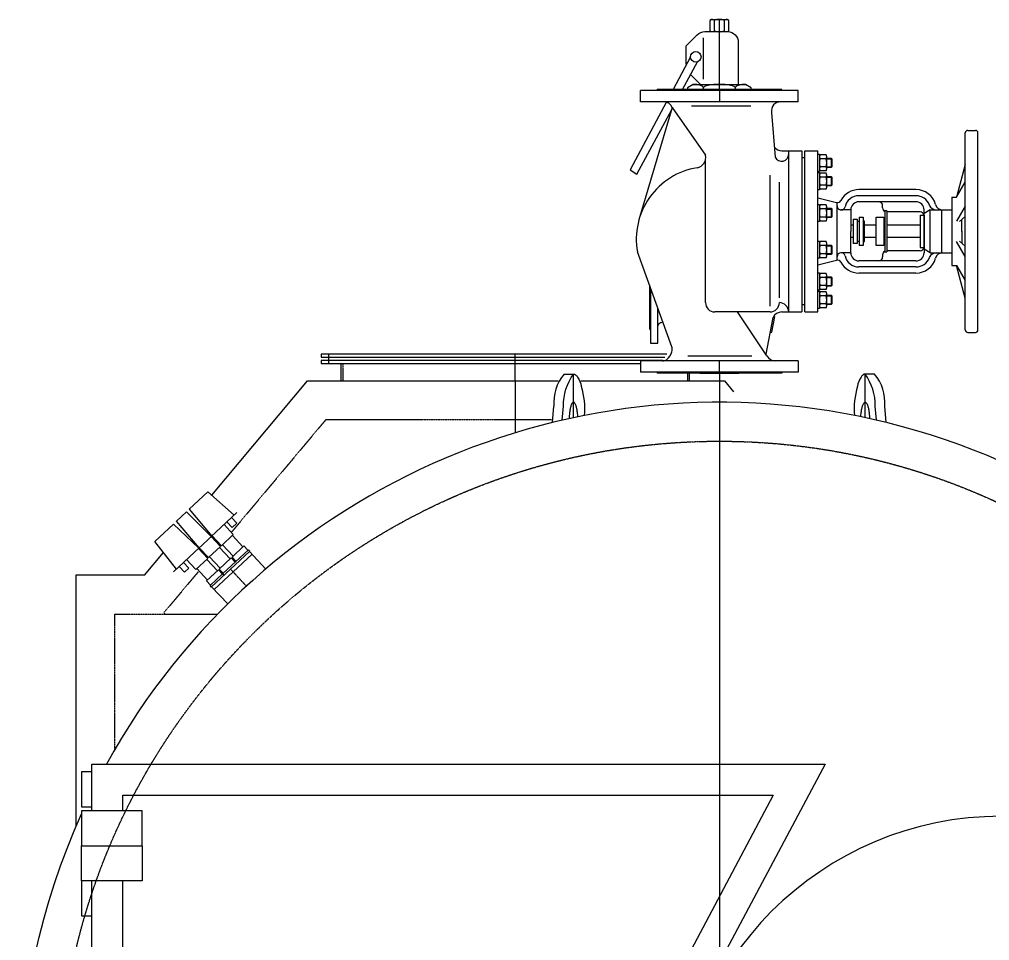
# Model space of a CAD drawing. Extents: x -1853 to 4591, y 0 to 4740.
# Drawn here: x -1800 to 695, y 2370 to 4740 of the extents above; entities that cross this region are included whole.
import ezdxf

# ---------------------------------------------------------------- set-up
doc = ezdxf.new("R2010")
doc.units = 0
doc.linetypes.add('GESTRICHELT2', pattern=[0.375, 0.25, -0.125])
doc.linetypes.add('MITTE', pattern=[2, 1.25, -0.25, 0.25, -0.25])
for name, color, linetype in [('LOOS_L0', 5, 'CONTINUOUS'), ('LOOS_L1', 7, 'GESTRICHELT2'), ('LOOS_L2', 7, 'MITTE')]:
    doc.layers.add(name, color=color, linetype=linetype)

# ---------------------------------------------------------------- blocks, each defined once
blk = doc.blocks.new('LOOS_ECO_351D1')
at = {"layer": 'LOOS_L0'}
for p, q in [((-1478.181015, 3309.999995), (-1654.999906, 3309.999995)), ((-1654.999906, 3309.999995), (-1654.999906, 2663.735985))]:
    blk.add_line(p, q, dxfattribs=at)
at = {"layer": 'LOOS_L1'}
for p, q in [((-1554.999906, 2862.705317), (-1554.999906, 3209.999995)), ((-1554.999906, 3209.999995), (-1290.662682, 3209.999995))]:
    blk.add_line(p, q, dxfattribs=at)
blk = doc.blocks.new('LOOS_ABGASII_601D1')
at = {"layer": 'LOOS_L0'}
for p, q in [((-135, 3879), (-1024, 3879)), ((-1024, 3879), (-1024, 3871)), ((-1024, 3871), (-140.3, 3871)), ((-1004, 3855), (-1004, 3879)), ((-145.5, 3863), (-1024, 3863)), ((-1024, 3863), (-1024, 3855)), ((-1024, 3855), (-202.8, 3855)), ((-973, 3855), (-973, 3810)), ((-77, 3810), (-77, 3830))]:
    blk.add_line(p, q, dxfattribs=at)
at = {"layer": 'LOOS_L1'}
for p, q in [((-968, 3855), (-968, 3810)), ((-82, 3830), (-82, 3810))]:
    blk.add_line(p, q, dxfattribs=at)
at = {"layer": 'LOOS_L2'}
blk.add_line((-525, 3810), (-525, 3879), dxfattribs=at)
blk = doc.blocks.new('LOOS_ECOHB_5F971')
at = {"layer": 'LOOS_L0'}
for p, q in [((-1305.3, 3516.2), (-1059, 3810)), ((-1059, 3810), (-414.9, 3810)), ((-356.2, 3810), (12.9, 3810)), ((12.9, 3810), (36.3, 3781.8)), ((-1478.2, 3310), (-1429.3, 3368.3))]:
    blk.add_line(p, q, dxfattribs=at)
at = {"layer": 'LOOS_L1'}
for p, q in [((-1012.3, 3710), (-1255, 3420.5)), ((-431.5, 3710), (-1012.3, 3710)), ((-1340.6, 3318.4), (-1428.8, 3213.2)), ((-1428.8, 3213.2), (-1425, 3210)), ((-1425, 3210), (-1290.7, 3210))]:
    blk.add_line(p, q, dxfattribs=at)
at = {"layer": 'LOOS_L2'}
blk.add_line((-525, 3810), (-525, 3679.4), dxfattribs=at)
blk = doc.blocks.new('LOOS_2SIV_4CEC1')
at = {"layer": 'LOOS_L0'}
for p, q in [((-20, 4740), (-24.4, 4737.5)), ((-20, 4740), (-6.7, 4740)), ((24.4, 4711.2), (24.4, 4737.5)), ((-85.1, 4672.1), (-56.7, 4700.8)), ((-24.4, 4711.2), (-20, 4708.8)), ((48.7, 4681.3), (48.7, 4572.8)), ((-48.7, 4572.8), (-73.9, 4598.2)), ((-67.2, 4572.8), (-81.7, 4564.3)), ((81.7, 4560), (81.7, 4564.3)), ((-229.5, 4352.9), (-211.8, 4342.5)), ((-180, 3944), (-177, 3941)), ((-158, 3907.5), (-158, 3949.3)), ((-177, 3907.5), (-158, 3907.5))]:
    blk.add_line(p, q, dxfattribs=at)
for points in [[(-158, 3949.3, -0.154575), (-155.8, 3956.5)], [(-155.8, 3956.5, -0.170511), (-149.9, 3960.8)]]:
    blk.add_lwpolyline(points, format="xyb", dxfattribs=at)
blk = doc.blocks.new('LOOS_SIV_3A121')
at = {"layer": 'LOOS_L0'}
for p, q in [((-20, 4740), (20, 4740)), ((-12.2, 4711.2), (-12.2, 4737.6)), ((12.2, 4737.6), (12.2, 4711.2)), ((-41.2, 4692.9), (-41.2, 4586.7)), ((-37.4, 4708.8), (21.5, 4708.8)), ((48.7, 4681.3), (48.7, 4572.8)), ((-74.2, 4643.9), (-119, 4560)), ((-94.5, 4560), (-56.3, 4630.9)), ((-48.7, 4572.8), (-73.9, 4598.2)), ((-67.2, 4572.8), (-81.7, 4564.3)), ((-67.2, 4572.8), (67.2, 4572.8)), ((81.7, 4564.3), (67.2, 4572.8)), ((-81.7, 4564.3), (-81.7, 4560)), ((-40.9, 4560), (-40.9, 4564.7)), ((40.9, 4564.7), (40.9, 4560)), ((81.7, 4560), (81.7, 4564.3)), ((-135.9, 4528.3), (-229.5, 4352.9)), ((-211.8, 4342.5), (-122.3, 4508.5)), ((-229.5, 4352.9), (-211.8, 4342.5)), ((-180, 4057), (-180, 3944)), ((-177, 4048.7), (-177, 3907.5)), ((-158, 3907.5), (-158, 3996.2)), ((135.2, 3935.6), (142.6, 3976)), ((-180, 3944), (-177, 3941)), ((-149.9, 3960.8), (-145.6, 3962)), ((130.8, 3934.5), (135.2, 3935.6)), ((-177, 3907.5), (-158, 3907.5))]:
    blk.add_line(p, q, dxfattribs=at)
for points in [[(-20, 4740), (-24.4, 4737.5), (-24.4, 4711.2), (-20, 4708.8)], [(20, 4708.8), (24.4, 4711.2), (24.4, 4737.5), (20, 4740)], [(-85.1, 4624.7), (-85.1, 4672.1), (-56.7, 4700.8)]]:
    blk.add_lwpolyline(points, dxfattribs=at)
for points in [[(-12.2, 4737.6, 0.153203), (-12.3, 4738.1, 0.114642), (-12.8, 4738.5, 0.136835), (-14.5, 4739.3, 0.101558), (-20, 4740)], [(0, 4740, 0.090893), (-8.6, 4739.3, 0.142599), (-11.3, 4738.5, 0.13611), (-12, 4738.1, 0.223375), (-12.2, 4737.6)], [(12.2, 4737.6, 0.223373), (12, 4738.1, 0.136103), (11.3, 4738.5, 0.142592), (8.6, 4739.3, 0.090887), (0, 4740)], [(20, 4740, 0.101545), (14.5, 4739.3, 0.136822), (12.8, 4738.5, 0.114633), (12.3, 4738.1, 0.15314), (12.2, 4737.6)], [(-56.7, 4700.8, -0.200101), (-37.4, 4708.8)], [(-20, 4708.8, 0.101655), (-14.5, 4709.5, 0.136796), (-12.8, 4710.3, 0.114506), (-12.3, 4710.8, 0.152874), (-12.2, 4711.2)], [(-12.2, 4711.2, 0.223016), (-12, 4710.8, 0.13604), (-11.3, 4710.3, 0.1426), (-8.6, 4709.5, 0.090948), (0, 4708.8)], [(0, 4708.8, 0.090932), (8.6, 4709.5, 0.142573), (11.3, 4710.3, 0.136001), (12, 4710.8, 0.222944), (12.2, 4711.2)], [(12.2, 4711.2, 0.152904), (12.3, 4710.8, 0.114527), (12.8, 4710.3, 0.136828), (14.5, 4709.5, 0.101678), (20, 4708.8)], [(21.5, 4708.8, -0.200193), (40.7, 4700.8, -0.197631), (48.7, 4681.3)], [(-40.9, 4564.7, 0.153011), (-41.4, 4566.3, 0.11456), (-42.9, 4567.8, 0.136812), (-48.6, 4570.4, 0.101597), (-67.2, 4572.8)], [(0, 4572.8, 0.09092), (-28.9, 4570.4, 0.142606), (-37.8, 4567.8, 0.136085), (-40.1, 4566.3, 0.223212), (-40.9, 4564.7)], [(40.9, 4564.7, 0.223206), (40.1, 4566.3, 0.136094), (37.8, 4567.8, 0.142615), (28.9, 4570.4, 0.090925), (0, 4572.8)], [(67.2, 4572.8, 0.101588), (48.6, 4570.4, 0.136794), (42.9, 4567.8, 0.114545), (41.4, 4566.3, 0.153), (40.9, 4564.7)], [(-158, 3949.3, -0.154581), (-155.8, 3956.5, -0.170523), (-149.9, 3960.8)]]:
    blk.add_lwpolyline(points, format="xyb", dxfattribs=at)
blk.add_circle((-60.6, 4643.9), 13.6, dxfattribs=at)
at = {"layer": 'LOOS_L2'}
blk.add_line((0, 4560), (0, 4740), dxfattribs=at)
blk = doc.blocks.new('LOOS_DAMPFVENTIL_29DF1')
at = {"layer": 'LOOS_L0'}
for p, q in [((202.5, 4557), (-202.5, 4557)), ((-202.5, 4528), (-202.5, 4557)), ((160.3, 4560), (-159.7, 4560)), ((-159.7, 4557), (-159.7, 4560)), ((0, 4560), (0, 4528)), ((160.3, 4557), (160.3, 4560)), ((202.5, 4528), (202.5, 4557)), ((202.5, 4528), (-202.5, 4528)), ((80.9, 4517.2), (-71.9, 4517.2)), ((-121.1, 4513.5), (-206.8, 4224.2)), ((-121.1, 4513.5), (-35.4, 4390.7)), ((134.2, 4501), (143.9, 4386.1)), ((632.5, 3941.3), (632.5, 4448.3)), ((639, 4454.8), (658.5, 4454.8)), ((665, 3941.3), (665, 4448.3)), ((160.3, 4402.5), (211.8, 4402.5)), ((178.3, 3987.4), (178.3, 4402.5)), ((211.8, 4402.5), (211.8, 3987.5)), ((219.7, 3987.5), (219.7, 4402.5)), ((219.7, 4402.5), (253.2, 4402.5)), ((253.2, 4393.3), (253.2, 4402.5)), ((253.2, 4393.3), (257.2, 4393.3)), ((253.2, 4349.3), (253.2, 4393.3)), ((253.2, 4349.3), (253.2, 4393.3)), ((257.2, 4393.3), (257.2, 4386.9)), ((274.4, 4392.1), (259.1, 4392.1)), ((-35.5, 4011.5), (-35.5, 4378.9)), ((219.7, 4384.5), (211.8, 4384.5)), ((257.2, 4386.9), (257.2, 4355.7)), ((257.2, 4386.9), (257.2, 4355.7)), ((274.4, 4381.7), (259.1, 4381.7)), ((276.2, 4355.7), (276.2, 4386.9)), ((276.2, 4383.3), (287.6, 4383.3)), ((276.2, 4381.4), (289.4, 4381.4)), ((287.6, 4383.3), (289.4, 4381.4)), ((287.6, 4383.3), (287.6, 4359.3)), ((289.4, 4381.4), (289.4, 4361.1)), ((632.5, 4366.7), (609.8, 4282.8)), ((257.2, 4349.3), (253.2, 4349.3)), ((253.2, 4346), (253.2, 4349.3)), ((253.2, 4302), (253.2, 4346)), ((253.2, 4302), (253.2, 4346)), ((253.2, 4346), (257.2, 4346)), ((257.2, 4355.7), (257.2, 4349.3)), ((257.2, 4346), (257.2, 4339.6)), ((274.4, 4360.9), (259.1, 4360.9)), ((274.4, 4350.5), (259.1, 4350.5)), ((274.4, 4344.8), (259.1, 4344.8)), ((276.2, 4361.1), (289.4, 4361.1)), ((287.6, 4359.3), (276.2, 4359.3)), ((289.4, 4361.1), (287.6, 4359.3)), ((130.3, 4002.5), (130.3, 4339.6)), ((154.3, 4023.5), (154.3, 4321.6)), ((257.2, 4339.6), (257.2, 4308.5)), ((257.2, 4339.6), (257.2, 4308.5)), ((274.4, 4334.4), (259.1, 4334.4)), ((276.2, 4308.5), (276.2, 4339.6)), ((276.2, 4336), (287.6, 4336)), ((276.2, 4334.2), (289.4, 4334.2)), ((287.6, 4336), (289.4, 4334.2)), ((287.6, 4336), (287.6, 4312)), ((289.4, 4334.2), (289.4, 4313.9)), ((609.8, 4282.8), (632.5, 4321.8)), ((257.2, 4302), (253.2, 4302)), ((253.2, 4264.2), (253.2, 4302)), ((257.2, 4308.5), (257.2, 4302)), ((274.4, 4313.7), (259.1, 4313.7)), ((274.4, 4303.3), (259.1, 4303.3)), ((276.2, 4313.9), (289.4, 4313.9)), ((287.6, 4312), (276.2, 4312)), ((289.4, 4313.9), (287.6, 4312)), ((505.7, 4302.4), (359, 4302.4)), ((253.2, 4281.5), (301, 4269.5)), ((253.2, 4108.5), (253.2, 4281.5)), ((302.8, 4120.8), (302.8, 4269.2)), ((505.7, 4286.7), (359, 4286.7)), ((505.7, 4271), (359, 4271)), ((598, 4282.8), (598, 4107.2)), ((598, 4282.8), (609.8, 4282.8)), ((253.2, 4264.2), (257.2, 4264.2)), ((253.2, 4220.2), (253.2, 4264.2)), ((253.2, 4220.2), (253.2, 4264.2)), ((257.2, 4264.2), (257.2, 4257.8)), ((257.2, 4257.8), (257.2, 4226.6)), ((257.2, 4257.8), (257.2, 4226.6)), ((274.4, 4263), (259.1, 4263)), ((274.4, 4252.6), (259.1, 4252.6)), ((276.2, 4226.6), (276.2, 4257.8)), ((276.2, 4254.2), (287.6, 4254.2)), ((276.2, 4252.4), (289.4, 4252.4)), ((287.6, 4254.2), (287.6, 4230.2)), ((287.6, 4254.2), (289.4, 4252.4)), ((289.4, 4252.4), (289.4, 4232.1)), ((338.1, 4250), (312.5, 4250)), ((338.1, 4250), (338.1, 4195)), ((420, 4255.2), (420, 4260.5)), ((425.3, 4247.4), (425.3, 4142.6)), ((430.5, 4247.4), (425.3, 4247.4)), ((430.5, 4247.4), (430.5, 4142.6)), ((516.1, 4244.8), (430.5, 4244.8)), ((526.6, 4236.9), (526.6, 4250)), ((542.3, 4250), (526.6, 4240.6)), ((542.3, 4140), (542.3, 4250)), ((542.3, 4250), (598, 4250)), ((572, 4140), (572, 4250)), ((632.5, 4259.7), (609.8, 4221.3)), ((253.2, 4169.8), (253.2, 4220.2)), ((257.2, 4220.2), (253.2, 4220.2)), ((257.2, 4226.6), (257.2, 4220.2)), ((274.4, 4231.8), (259.1, 4231.8)), ((274.4, 4221.4), (259.1, 4221.4)), ((276.2, 4232.1), (289.4, 4232.1)), ((287.6, 4230.2), (276.2, 4230.2)), ((289.4, 4232.1), (287.6, 4230.2)), ((344.1, 4226.4), (344.1, 4163.5)), ((344.1, 4226.4), (354.6, 4226.4)), ((354.6, 4226.4), (354.6, 4163.5)), ((354.6, 4221.2), (359.8, 4221.2)), ((359.8, 4231.7), (359.8, 4221.2)), ((359.8, 4231.7), (370.3, 4231.7)), ((359.8, 4221.2), (359.8, 4168.8)), ((359.8, 4221.2), (359.8, 4168.8)), ((370.3, 4231.7), (370.3, 4158.3)), ((372.9, 4221.2), (370.3, 4221.2)), ((372.9, 4168.8), (372.9, 4221.2)), ((403, 4158.3), (403, 4231.7)), ((403, 4231.7), (423, 4231.7)), ((423, 4231.7), (423, 4158.3)), ((516.1, 4236.9), (516.1, 4153.1)), ((516.1, 4236.9), (526.6, 4236.9)), ((526.6, 4236.9), (526.6, 4153.1)), ((526.6, 4236.9), (526.6, 4153.1)), ((526.6, 4153.1), (526.6, 4236.9)), ((632.5, 4232.9), (617.9, 4220.2)), ((623.7, 4195.2), (623.7, 4225.3)), ((344.1, 4210.7), (338.1, 4210.7)), ((338.1, 4140), (338.1, 4195)), ((403, 4210.7), (372.9, 4210.7)), ((516.1, 4210.7), (430.5, 4210.7)), ((623.7, 4194.8), (623.7, 4195.2)), ((623.7, 4195.2), (623.7, 4194.8)), ((623.7, 4194.8), (623.7, 4164.7)), ((253.2, 4169.8), (257.2, 4169.8)), ((253.2, 4125.8), (253.2, 4169.8)), ((253.2, 4125.8), (253.2, 4169.8)), ((257.2, 4169.8), (257.2, 4163.4)), ((274.4, 4168.6), (259.1, 4168.6)), ((344.1, 4179.3), (338.1, 4179.3)), ((359.8, 4168.8), (354.6, 4168.8)), ((359.8, 4168.8), (359.8, 4158.3)), ((370.3, 4168.8), (372.9, 4168.8)), ((403, 4179.3), (372.9, 4179.3)), ((516.1, 4179.3), (430.5, 4179.3)), ((632.5, 4130.3), (609.8, 4168.7)), ((632.5, 4157.1), (617.9, 4169.8)), ((-122.5, 3898.1), (-210.7, 4141.9)), ((257.2, 4163.4), (257.2, 4132.2)), ((257.2, 4163.4), (257.2, 4132.2)), ((274.4, 4158.2), (259.1, 4158.2)), ((276.2, 4132.2), (276.2, 4163.4)), ((276.2, 4159.8), (287.6, 4159.8)), ((276.2, 4157.9), (289.4, 4157.9)), ((287.6, 4159.8), (289.4, 4157.9)), ((287.6, 4159.8), (287.6, 4135.8)), ((289.4, 4157.9), (289.4, 4137.6)), ((354.6, 4163.5), (344.1, 4163.5)), ((370.3, 4158.3), (359.8, 4158.3)), ((423, 4158.3), (403, 4158.3)), ((425.3, 4142.6), (430.5, 4142.6)), ((516.1, 4145.2), (430.5, 4145.2)), ((516.1, 4153.1), (526.6, 4153.1)), ((526.6, 4153.1), (526.6, 4140)), ((542.3, 4140), (526.6, 4149.4)), ((257.2, 4125.8), (253.2, 4125.8)), ((253.2, 4088), (253.2, 4125.8)), ((253.2, 4108.5), (301, 4120.5)), ((257.2, 4132.2), (257.2, 4125.8)), ((274.4, 4137.4), (259.1, 4137.4)), ((274.4, 4127), (259.1, 4127)), ((276.2, 4137.6), (289.4, 4137.6)), ((287.6, 4135.8), (276.2, 4135.8)), ((289.4, 4137.6), (287.6, 4135.8)), ((338.1, 4140), (312.5, 4140)), ((505.7, 4119), (359, 4119)), ((420, 4134.7), (420, 4129.5)), ((542.3, 4140), (598, 4140)), ((505.7, 4103.3), (359, 4103.3)), ((598, 4107.2), (609.8, 4107.2)), ((609.8, 4107.2), (632.5, 4068.2)), ((632.5, 4023.3), (609.8, 4107.2)), ((253.2, 4088), (257.2, 4088)), ((253.2, 4044), (253.2, 4088)), ((253.2, 4044), (253.2, 4088)), ((257.2, 4088), (257.2, 4081.5)), ((257.2, 4081.5), (257.2, 4050.4)), ((257.2, 4081.5), (257.2, 4050.4)), ((274.4, 4086.7), (259.1, 4086.7)), ((274.4, 4076.3), (259.1, 4076.3)), ((276.2, 4050.4), (276.2, 4081.5)), ((276.2, 4078), (287.6, 4078)), ((276.2, 4076.1), (289.4, 4076.1)), ((287.6, 4078), (289.4, 4076.1)), ((287.6, 4078), (287.6, 4054)), ((289.4, 4076.1), (289.4, 4055.8)), ((505.7, 4087.6), (359, 4087.6)), ((257.2, 4044), (253.2, 4044)), ((253.2, 4040.7), (253.2, 4044)), ((257.2, 4050.4), (257.2, 4044)), ((274.4, 4055.6), (259.1, 4055.6)), ((274.4, 4045.2), (259.1, 4045.2)), ((276.2, 4055.8), (289.4, 4055.8)), ((287.6, 4054), (276.2, 4054)), ((289.4, 4055.8), (287.6, 4054)), ((253.2, 3996.7), (253.2, 4040.7)), ((253.2, 3996.7), (253.2, 4040.7)), ((253.2, 4040.7), (257.2, 4040.7)), ((257.2, 4040.7), (257.2, 4034.3)), ((257.2, 4034.3), (257.2, 4003.1)), ((257.2, 4034.3), (257.2, 4003.1)), ((274.4, 4039.5), (259.1, 4039.5)), ((274.4, 4029.1), (259.1, 4029.1)), ((276.2, 4003.1), (276.2, 4034.3)), ((276.2, 4030.7), (287.6, 4030.7)), ((276.2, 4028.9), (289.4, 4028.9)), ((287.6, 4030.7), (287.6, 4006.7)), ((287.6, 4030.7), (289.4, 4028.9)), ((289.4, 4028.9), (289.4, 4008.6)), ((219.7, 4005.5), (211.8, 4005.5)), ((257.2, 3996.7), (253.2, 3996.7)), ((253.2, 3987.5), (253.2, 3996.7)), ((257.2, 4003.1), (257.2, 3996.7)), ((274.4, 4008.3), (259.1, 4008.3)), ((274.4, 3997.9), (259.1, 3997.9)), ((276.2, 4008.6), (289.4, 4008.6)), ((287.6, 4006.7), (276.2, 4006.7)), ((289.4, 4008.6), (287.6, 4006.7)), ((130.3, 3987.5), (-11.5, 3987.5)), ((122.4, 3874.4), (46.3, 3987.5)), ((120, 3878.8), (138.4, 3973.3)), ((160.3, 3987.5), (211.8, 3987.5)), ((219.7, 3987.5), (253.2, 3987.5)), ((639, 3934.8), (658.5, 3934.8)), ((83.9, 3873.8), (-80.9, 3873.8)), ((202.5, 3862), (-202.5, 3862)), ((-202.5, 3862), (-202.5, 3833)), ((0, 3830), (0, 3861.8)), ((202.5, 3862), (202.5, 3833)), ((202.5, 3833), (-202.5, 3833)), ((-159.7, 3833), (-159.7, 3830)), ((160.3, 3830), (-159.7, 3830)), ((160.3, 3833), (160.3, 3830))]:
    blk.add_line(p, q, dxfattribs=at)
for centre, radius, start, end in [((-142.5, 4505.1), 22.9, 21.5306, 92.8819), ((156.9, 4505), 23, 87.6931, 190.0741), ((639, 4448.3), 6.5, 90, 180), ((658.5, 4448.3), 6.5, 360, 90), ((160.3, 4426.5), 24, 221.7491, 270), ((160.3, 4393.5), 18, 204.33, 360), ((265.5, 4386.9), 8.27, 141.0553, 218.9473), ((268, 4386.9), 8.27, 321.0516, 38.9458), ((-61.7, 4385.1), 26.9, 279.845, 12.0533), ((287.5, 4371.3), 30.3, 159.947, 200.0521), ((245.9, 4371.3), 30.3, 339.9479, 20.0531), ((-27.1, 4174.5), 186.5, 99.2671, 190.0568), ((265.5, 4355.7), 8.27, 141.0527, 218.9447), ((265.5, 4339.6), 8.27, 141.0527, 218.9447), ((268, 4355.7), 8.27, 321.0542, 38.9484), ((268, 4339.6), 8.27, 321.0542, 38.9484), ((287.5, 4324), 30.3, 159.9479, 200.0521), ((245.9, 4324), 30.3, 339.9479, 20.0531), ((265.5, 4308.5), 8.27, 141.0527, 218.9473), ((268, 4308.5), 8.27, 321.0516, 38.9484), ((359, 4250), 52.4, 90, 151.8604), ((505.7, 4250), 52.4, 15.7367, 90), ((303.6, 4279.7), 10.5, 255.9631, 331.8606), ((359, 4250), 36.7, 90, 167.1605), ((359, 4250), 21, 90, 180), ((409.5, 4260.5), 10.5, 360, 90), ((505.7, 4250), 36.7, 20.3102, 90), ((505.7, 4250), 21, 360, 90), ((265.5, 4257.8), 8.27, 141.0527, 218.9447), ((287.5, 4242.2), 30.3, 159.9479, 200.0521), ((268, 4257.8), 8.27, 321.0542, 38.9484), ((245.9, 4242.2), 30.3, 339.9479, 20.0531), ((313.2, 4260.5), 10.5, 180, 270.0013), ((313, 4260.5), 10.5, 270, 347.1617), ((430.5, 4255.2), 10.5, 180, 240.0005), ((516.1, 4234.3), 10.5, 14.4785, 90), ((558.3, 4269.5), 19.5, 200.3104, 270.0007), ((574.9, 4269.5), 19.5, 195.7375, 270), ((265.5, 4226.6), 8.27, 141.0527, 218.9473), ((268, 4226.6), 8.27, 321.0516, 38.9484), ((265.5, 4163.4), 8.27, 141.0527, 218.9473), ((268, 4163.4), 8.27, 321.0516, 38.9484), ((287.5, 4147.8), 30.3, 159.9479, 200.053), ((245.9, 4147.8), 30.3, 339.947, 20.0523), ((430.5, 4134.7), 10.5, 119.9995, 180), ((516.1, 4155.7), 10.5, 270.0013, 345.5215), ((265.5, 4132.2), 8.27, 141.0553, 218.9473), ((268, 4132.2), 8.27, 321.0516, 38.9458), ((303.6, 4110.3), 10.5, 28.1394, 104.0369), ((313.2, 4129.5), 10.5, 90, 180), ((313, 4129.5), 10.5, 12.8383, 90), ((359, 4140), 36.7, 192.8395, 270), ((359, 4140), 21, 180, 270), ((409.5, 4129.5), 10.5, 270, 360), ((505.7, 4140), 21, 270.0007, 360), ((505.7, 4140), 36.7, 270.0004, 339.6898), ((505.7, 4140), 52.4, 270.0003, 344.2638), ((558.3, 4120.5), 19.5, 90, 159.6896), ((574.9, 4120.5), 19.5, 90, 164.2639), ((359, 4140), 52.4, 208.1397, 270), ((265.5, 4081.5), 8.27, 141.0527, 218.9473), ((287.5, 4066), 30.3, 159.9479, 200.053), ((268, 4081.5), 8.27, 321.0516, 38.9484), ((245.9, 4066), 30.3, 339.947, 20.0523), ((265.5, 4050.4), 8.27, 141.0553, 218.9473), ((268, 4050.4), 8.27, 321.0516, 38.9458), ((265.5, 4034.3), 8.27, 141.0553, 218.9473), ((287.5, 4018.7), 30.3, 159.9479, 200.053), ((268, 4034.3), 8.27, 321.0516, 38.9458), ((245.9, 4018.7), 30.3, 339.947, 20.0523), ((-11.5, 4011.5), 24, 180, 270), ((130.3, 4011.5), 24, 270, 0.0012), ((154.3, 3987.5), 24, 360, 90), ((265.5, 4003.1), 8.27, 141.0527, 218.9447), ((268, 4003.1), 8.27, 321.0542, 38.9484), ((160.3, 3963.5), 24, 90, 155.866), ((639, 3941.3), 6.5, 180, 270.0022), ((658.5, 3941.3), 6.5, 270.0022, 360), ((-141.3, 3891.3), 20, 342.1987, 19.8957), ((-165.6, 3898.1), 45.3, 312.9584, 343.3608), ((143.3, 3885.8), 23.8, 208.4705, 270.631), ((-146.2, 3884.9), 22.9, 270, 299.7027)]:
    blk.add_arc(centre, radius, start, end, dxfattribs=at)
blk = doc.blocks.new('LOOS_KESSEL_65D01')
at = {"layer": 'LOOS_L0'}
for p, q in [((-399.4, 3827.8), (-375, 3827.8)), ((399.4, 3827.8), (375, 3827.8)), ((-428.8, 3703.2), (-425.4, 3745.2)), ((-403.9, 3709.1), (-401.1, 3745.2)), ((403.9, 3709.1), (401.1, 3745.2)), ((428.8, 3703.2), (425.4, 3745.2)), ((-1240.5, 3471.6), (-1307.4, 3409.1)), ((-1340.3, 3378.3), (-1303.7, 3412.5)), ((-1252.4, 3412.5), (-1225.1, 3383.3)), ((-1403.5, 3319.2), (-1336.6, 3381.7)), ((-1258, 3352.5), (-1285.3, 3381.8)), ((-1250.7, 3359.4), (-1278, 3388.6)), ((-1290.9, 3321.8), (-1318.2, 3351)), ((-1310.9, 3357.9), (-1283.5, 3328.6)), ((-1201.7, 3364.1), (-1298.9, 3273.2)), ((-1343.8, 3327.1), (-1316.4, 3297.9)), ((-1614, 1437.8), (-1614, 2524)), ((-1534, 1437.8), (-1534, 2524))]:
    blk.add_line(p, q, dxfattribs=at)
for points in [[(-401.1, 3745.2, -0.155956), (-375, 3827.8)], [(-375, 3827.8, -0.177058), (-369.6, 3825.7, -0.123587), (-364.4, 3819.6, -0.139641), (-355.5, 3796.5, -0.096852), (-347.6, 3721.1)], [(375, 3827.8, 0.177058), (369.6, 3825.7, 0.123587), (364.4, 3819.6, 0.139641), (355.5, 3796.5, 0.096852), (347.6, 3721.1)], [(401.1, 3745.2, 0.155956), (375, 3827.8)], [(-1640, 1213, -0.215649), (-1640.1, 2696.7)]]:
    blk.add_lwpolyline(points, format="xyb", dxfattribs=at)
for points in [[(-363.9, 3717.8), (-364, 3719.8), (-364.2, 3722.6), (-364.6, 3725.9), (-364.9, 3728.5), (-365.3, 3731.5), (-365.6, 3733.9), (-366, 3736.2), (-366.3, 3737.7), (-366.6, 3738.8), (-367, 3741), (-367.4, 3742.3), (-367.6, 3743.3), (-368.1, 3744.9), (-368.3, 3745.7), (-368.9, 3747.4), (-369.7, 3749.5), (-370.6, 3751.4), (-371.3, 3752.6), (-372.2, 3753.7), (-372.9, 3754.4), (-373.9, 3755), (-375, 3755.2), (-377.1, 3754.4), (-378.1, 3753.3), (-379.2, 3751.7), (-380, 3750.1), (-381, 3747.6), (-381.7, 3745.7), (-382.2, 3744), (-382.8, 3741.9), (-383.2, 3739.8), (-383.7, 3737.5), (-384.1, 3735.3), (-384.4, 3733.6), (-384.7, 3731.5), (-385.1, 3729), (-385.5, 3725.3), (-385.7, 3723.3), (-385.9, 3721.1), (-386.1, 3719), (-386.2, 3716.2), (-386.4, 3714.2), (-386.4, 3713)], [(363.9, 3717.8), (364, 3719.8), (364.2, 3722.6), (364.6, 3725.9), (364.9, 3728.5), (365.3, 3731.5), (365.6, 3733.9), (366, 3736.2), (366.3, 3737.7), (366.6, 3738.8), (367, 3741), (367.4, 3742.3), (367.6, 3743.3), (368.1, 3744.9), (368.3, 3745.7), (368.9, 3747.4), (369.7, 3749.5), (370.6, 3751.4), (371.3, 3752.6), (372.2, 3753.7), (372.9, 3754.4), (373.9, 3755), (375, 3755.2), (377.1, 3754.4), (378.1, 3753.3), (379.2, 3751.7), (380, 3750.1), (381, 3747.6), (381.7, 3745.7), (382.2, 3744), (382.8, 3741.9), (383.2, 3739.8), (383.7, 3737.5), (384.1, 3735.3), (384.4, 3733.6), (384.7, 3731.5), (385.1, 3729), (385.5, 3725.3), (385.7, 3723.3), (385.9, 3721.1), (386.1, 3719), (386.2, 3716.2), (386.4, 3714.2), (386.4, 3713)], [(-1247.8, 3464.8), (-1315.2, 3525.1), (-1363.1, 3480.3), (-1305.2, 3411.1)], [(-1337.4, 3381), (-1396.3, 3449.2), (-1370.7, 3473.1), (-1306.7, 3409.7)], [(-1254.5, 3458.5), (-1240.9, 3443.9), (-1252.5, 3433), (-1266.2, 3447.6)], [(-1396.2, 3326), (-1451.9, 3397.2), (-1404, 3442), (-1338.8, 3379.7)], [(-1273.8, 3440.5), (-1249.9, 3414.9), (-1280.6, 3386.2), (-1304.5, 3411.8)], [(-1337.4, 3381), (-1313.4, 3355.5), (-1282.7, 3384.2), (-1306.7, 3409.7)], [(-1370.2, 3350.3), (-1346.3, 3324.7), (-1315.6, 3353.4), (-1339.5, 3379)], [(-1264.1, 3236.2), (-1305.7, 3280.5), (-1208.5, 3371.4), (-1166.1, 3326)], [(-1212.3, 3374.7), (-1222.5, 3385.7), (-1253.2, 3357), (-1243, 3346)], [(-1207.8, 3372.1), (-1211.2, 3375.8), (-1244.1, 3345)], [(-1275.9, 3315.3), (-1286.1, 3326.2), (-1255.4, 3354.9), (-1245.2, 3344)], [(-1273.5, 3310.6), (-1277, 3314.3), (-1244.1, 3345)], [(-1389.5, 3332.3), (-1375.8, 3317.7), (-1364.1, 3328.6), (-1377.8, 3343.2)], [(-1308.7, 3284.5), (-1319, 3295.5), (-1288.3, 3324.2), (-1278, 3313.2)], [(-1306.4, 3279.9), (-1309.8, 3283.5), (-1277, 3314.3)], [(-1614, 2704), (-1614, 2824), (271.9, 2824), (-130, 2068.2), (-130, 1625.9), (239, 986.7), (239, 340.5), (-628, 340.5), (-1614, 1167.8), (-1614, 1257.8)], [(-1534, 2704), (-1534, 2744), (138.7, 2744), (-200.6, 2105.7), (-210, 2088.1), (-210, 2068.2), (-210, 1625.9), (-210, 1604.4), (-199.3, 1585.9), (159, 965.3), (159, 420.5), (-598.9, 420.5), (-1534, 1205.1), (-1534, 1257.8)]]:
    blk.add_lwpolyline(points, dxfattribs=at)
for points in [[(-1614, 2804), (-1640, 2804), (-1640, 2714), (-1614, 2714)], [(-1484, 2704), (-1640, 2704), (-1640, 2614), (-1484, 2614)], [(-1484, 2524), (-1640, 2524), (-1640, 2614), (-1484, 2614)], [(-1614, 2524), (-1640, 2524), (-1640, 2434), (-1614, 2434)]]:
    blk.add_lwpolyline(points, close=True, dxfattribs=at)
for centre, radius, start, end in [((-311.3, 3754.6), 114.5, 140.2716, 184.6936), ((311.3, 3754.6), 114.5, 355.3064, 39.7284), ((0, 1955), 1800, 205.9338, 151.133), ((725, 1855.1), 835, 90, 180)]:
    blk.add_arc(centre, radius, start, end, dxfattribs=at)
at = {"layer": 'LOOS_L1'}
blk.add_circle((0, 1955), 1700, dxfattribs=at)
at = {"layer": 'LOOS_L2'}
for p, q in [((-375, 3715.5), (-375, 3827.8)), ((-50, 3830), (50, 3830)), ((0, 3830), (0, 3755)), ((375, 3715.5), (375, 3827.8)), ((0, 3755), (0, 155)), ((-1257.1, 3326), (-1216.1, 3282.1))]:
    blk.add_line(p, q, dxfattribs=at)

msp = doc.modelspace()

# ---------------------------------------------------------------- block references
for name in ['LOOS_SIV_3A121', 'LOOS_2SIV_4CEC1', 'LOOS_DAMPFVENTIL_29DF1', 'LOOS_KESSEL_65D01', 'LOOS_ABGASII_601D1', 'LOOS_ECOHB_5F971', 'LOOS_ECO_351D1']:
    msp.add_blockref(name, (0, 0))

doc.saveas('drawing.dxf')
